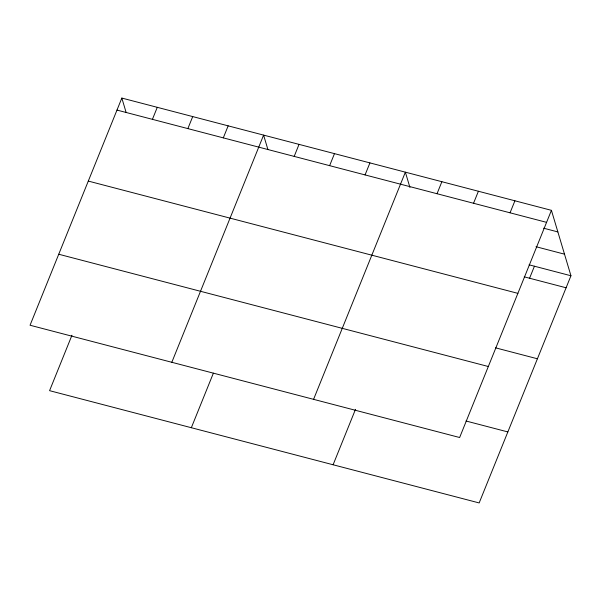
<?xml version="1.0" encoding="UTF-8"?>
<svg xmlns="http://www.w3.org/2000/svg" width="601" height="601" viewBox="0 0 601 601"><rect width="100%" height="100%" fill="white"/><g stroke="black" fill="none" stroke-linecap="round" stroke-linejoin="round"><path stroke-width="0.9" d="M121.838 98.061L30.05 325.239L459.637 437.513L551.425 210.335L121.838 98.061L126.127 112.455M152.421 119.344L157.274 107.324M71.962 335.245L49.575 390.665L479.162 502.939L570.95 275.761L551.425 210.335M187.865 128.606L192.718 116.586M223.302 137.869L228.162 125.849M171.818 362.29L263.599 135.112L267.896 149.506M294.19 156.395L299.043 144.375M191.336 427.717L213.378 373.161M329.626 165.658L334.479 153.638M365.07 174.914L369.923 162.901M313.579 399.342L405.367 172.164L409.927 187.459M437.025 193.725L441.878 181.705M333.104 464.761L355.491 409.349M473.543 203.266L478.396 191.253M510.054 212.807L514.914 200.794M529.579 278.233L534.432 266.213M116.977 110.081L546.572 222.355M543.62 228.2L557.871 231.926M536.009 246.718L564.504 254.17M529.09 264.816L570.95 275.761M524.237 276.836L566.097 287.774M88.294 181.081L517.882 293.356M495.547 347.836L537.407 358.774M58.74 254.238L488.328 366.512M465.993 420.993L507.853 431.931"/></g></svg>
